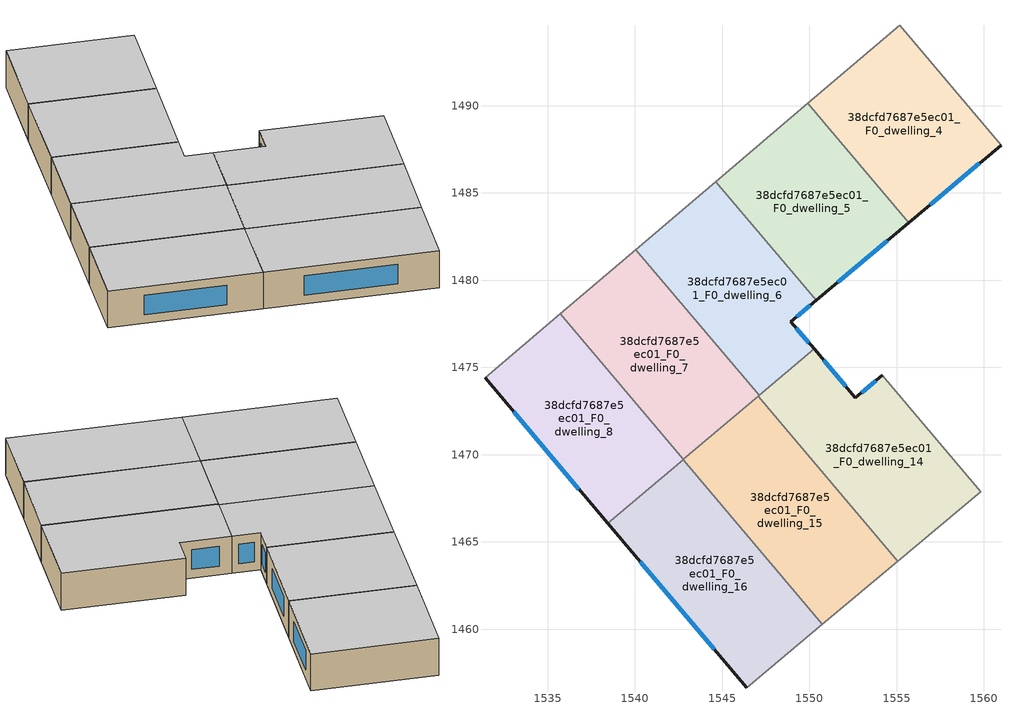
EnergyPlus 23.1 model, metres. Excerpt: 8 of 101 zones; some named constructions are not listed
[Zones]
38dcfd7687e5ec01_F0_dwelling_14
 floor ground (EU_floor_Construction): 1554.18,1474.55 1559.83,1467.87 1555.06,1463.88 1547.06,1473.35 1550.27,1476.06 1552.64,1473.25 z0
 wall outside (EU_wall_Construction): 1554.18,1474.55 1552.64,1473.25 1550.27,1476.06 z0:3
 wall to 38dcfd7687e5ec01_F0_dwelling_13 (EU_wall_Construction): 1559.83,1467.87 1554.18,1474.55 z0:3
 wall adiabatic (EU_wall_Construction): 1555.06,1463.88 1559.83,1467.87 z0:3
 wall to 38dcfd7687e5ec01_F0_dwelling_15 (EU_wall_Construction): 1547.06,1473.35 1555.06,1463.88 z0:3
 wall to 38dcfd7687e5ec01_F0_dwelling_6 (EU_wall_Construction): 1550.27,1476.06 1547.12,1473.4 z0:3
 wall to 38dcfd7687e5ec01_F0_dwelling_7 (EU_wall_Construction): 1547.12,1473.4 1547.06,1473.35 z0:3
 window (EU_Window_Construction): 1552.08,1473.91 1550.83,1475.4 / 1553.82,1474.25 1553,1473.56 z0.7:2.3
 ceiling to 38dcfd7687e5ec01_F1_dwelling_14 (EU_floor_Construction): 1559.83,1467.87 1554.18,1474.55 1552.64,1473.25 1550.27,1476.06 1547.06,1473.35 1555.06,1463.88 z3
38dcfd7687e5ec01_F0_dwelling_15
 floor ground (EU_floor_Construction): 1547.06,1473.35 1555.06,1463.88 1550.74,1460.26 1542.76,1469.71 z0
 wall adiabatic (EU_wall_Construction): 1550.74,1460.26 1555.06,1463.88 z0:3
 wall to 38dcfd7687e5ec01_F0_dwelling_16 (EU_wall_Construction): 1542.76,1469.71 1550.74,1460.26 z0:3
 wall to 38dcfd7687e5ec01_F0_dwelling_7 (EU_wall_Construction): 1547.06,1473.35 1542.79,1469.74 z0:3
 wall to 38dcfd7687e5ec01_F0_dwelling_8 (EU_wall_Construction): 1542.79,1469.74 1542.76,1469.71 z0:3
 ceiling to 38dcfd7687e5ec01_F1_dwelling_15 (EU_floor_Construction): 1555.06,1463.88 1547.06,1473.35 1542.76,1469.71 1550.74,1460.26 z3
38dcfd7687e5ec01_F0_dwelling_16
 floor ground (EU_floor_Construction): 1542.76,1469.71 1550.74,1460.26 1546.42,1456.64 1538.45,1466.07 z0
 wall outside (EU_wall_Construction): 1538.45,1466.07 1546.42,1456.64 z0:3
 wall adiabatic (EU_wall_Construction): 1546.42,1456.64 1550.74,1460.26 z0:3
 wall to 38dcfd7687e5ec01_F0_dwelling_8 (EU_wall_Construction): 1542.76,1469.71 1538.45,1466.07 z0:3
 window (EU_Window_Construction): 1540.32,1463.86 1544.55,1458.86 z0.7:2.3
 ceiling to 38dcfd7687e5ec01_F1_dwelling_16 (EU_floor_Construction): 1550.74,1460.26 1542.76,1469.71 1538.45,1466.07 1546.42,1456.64 z3
38dcfd7687e5ec01_F0_dwelling_4
 floor ground (EU_floor_Construction): 1555.18,1494.61 1560.99,1487.73 1555.7,1483.3 1549.92,1490.14 z0
 wall outside (EU_wall_Construction): 1555.7,1483.3 1560.99,1487.73 z0:3
 wall to 38dcfd7687e5ec01_F0_dwelling_3 (EU_wall_Construction): 1560.99,1487.73 1555.18,1494.61 z0:3
 wall to 38dcfd7687e5ec01_F0_dwelling_5 (EU_wall_Construction): 1549.92,1490.14 1555.7,1483.3 z0:3
 wall adiabatic (EU_wall_Construction): 1555.18,1494.61 1549.92,1490.14 z0:3
 window (EU_Window_Construction): 1556.94,1484.34 1559.75,1486.69 z0.7:2.3
 ceiling to 38dcfd7687e5ec01_F1_dwelling_4 (EU_floor_Construction): 1560.99,1487.73 1555.18,1494.61 1549.92,1490.14 1555.7,1483.3 z3
38dcfd7687e5ec01_F0_dwelling_5
 floor ground (EU_floor_Construction): 1549.92,1490.14 1555.7,1483.3 1550.39,1478.84 1544.64,1485.65 z0
 wall outside (EU_wall_Construction): 1550.39,1478.84 1555.7,1483.3 z0:3
 wall to 38dcfd7687e5ec01_F0_dwelling_6 (EU_wall_Construction): 1544.64,1485.65 1550.39,1478.84 z0:3
 wall adiabatic (EU_wall_Construction): 1549.92,1490.14 1544.64,1485.65 z0:3
 window (EU_Window_Construction): 1551.64,1479.89 1554.46,1482.25 z0.7:2.3
 ceiling to 38dcfd7687e5ec01_F1_dwelling_5 (EU_floor_Construction): 1555.7,1483.3 1549.92,1490.14 1544.64,1485.65 1550.39,1478.84 z3
38dcfd7687e5ec01_F0_dwelling_6
 floor ground (EU_floor_Construction): 1544.64,1485.65 1550.39,1478.84 1548.95,1477.63 1550.27,1476.06 1547.12,1473.39 1540.05,1481.76 z0
 wall outside (EU_wall_Construction): 1550.27,1476.06 1548.95,1477.63 1550.39,1478.84 z0:3
 wall to 38dcfd7687e5ec01_F0_dwelling_7 (EU_wall_Construction): 1540.05,1481.76 1547.12,1473.39 z0:3
 wall adiabatic (EU_wall_Construction): 1544.64,1485.65 1540.05,1481.76 z0:3
 window (EU_Window_Construction): 1549.29,1477.91 1550.05,1478.55 / 1549.96,1476.43 1549.26,1477.26 z0.7:2.3
 ceiling to 38dcfd7687e5ec01_F1_dwelling_6 (EU_floor_Construction): 1550.27,1476.06 1548.95,1477.63 1550.39,1478.84 1544.64,1485.65 1540.05,1481.76 1547.12,1473.39 z3
38dcfd7687e5ec01_F0_dwelling_7
 floor ground (EU_floor_Construction): 1540.05,1481.76 1547.12,1473.39 1542.79,1469.74 1535.74,1478.08 z0
 wall to 38dcfd7687e5ec01_F0_dwelling_8 (EU_wall_Construction): 1535.74,1478.08 1542.79,1469.74 z0:3
 wall adiabatic (EU_wall_Construction): 1540.05,1481.76 1535.74,1478.08 z0:3
 ceiling to 38dcfd7687e5ec01_F1_dwelling_7 (EU_floor_Construction): 1547.12,1473.39 1540.05,1481.76 1535.74,1478.08 1542.79,1469.74 z3
38dcfd7687e5ec01_F0_dwelling_8
 floor ground (EU_floor_Construction): 1535.74,1478.08 1542.79,1469.74 1538.45,1466.07 1531.41,1474.41 z0
 wall outside (EU_wall_Construction): 1531.41,1474.41 1538.45,1466.07 z0:3
 wall adiabatic (EU_wall_Construction): 1535.74,1478.08 1531.41,1474.41 z0:3
 window (EU_Window_Construction): 1533.06,1472.45 1536.8,1468.03 z0.7:2.3
 ceiling to 38dcfd7687e5ec01_F1_dwelling_8 (EU_floor_Construction): 1542.79,1469.74 1535.74,1478.08 1531.41,1474.41 1538.45,1466.07 z3
[HVACTEMPLATE:THERMOSTAT] Constant Heating Setpoint=20; Constant Cooling Setpoint=50
EU_HeatOnly_38dcfd7687e5ec01_F0_dwelling_0; EU_HeatOnly_38dcfd7687e5ec01_F0_dwelling_1; EU_HeatOnly_38dcfd7687e5ec01_F0_dwelling_2; EU_HeatOnly_38dcfd7687e5ec01_F0_dwelling_3; EU_HeatOnly_38dcfd7687e5ec01_F0_dwelling_4; EU_HeatOnly_38dcfd7687e5ec01_F0_dwelling_5; EU_HeatOnly_38dcfd7687e5ec01_F0_dwelling_6; EU_HeatOnly_38dcfd7687e5ec01_F0_dwelling_7; EU_HeatOnly_38dcfd7687e5ec01_F0_dwelling_8; EU_HeatOnly_38dcfd7687e5ec01_F0_dwelling_9; EU_HeatOnly_38dcfd7687e5ec01_F0_dwelling_10; EU_HeatOnly_38dcfd7687e5ec01_F0_dwelling_11; EU_HeatOnly_38dcfd7687e5ec01_F0_dwelling_12; EU_HeatOnly_38dcfd7687e5ec01_F0_dwelling_13; EU_HeatOnly_38dcfd7687e5ec01_F0_dwelling_14; EU_HeatOnly_38dcfd7687e5ec01_F0_dwelling_15; EU_HeatOnly_38dcfd7687e5ec01_F0_dwelling_16; EU_HeatOnly_38dcfd7687e5ec01_F1_dwelling_0; EU_HeatOnly_38dcfd7687e5ec01_F1_dwelling_1; EU_HeatOnly_38dcfd7687e5ec01_F1_dwelling_2; EU_HeatOnly_38dcfd7687e5ec01_F1_dwelling_3; EU_HeatOnly_38dcfd7687e5ec01_F1_dwelling_4; EU_HeatOnly_38dcfd7687e5ec01_F1_dwelling_5; EU_HeatOnly_38dcfd7687e5ec01_F1_dwelling_6; EU_HeatOnly_38dcfd7687e5ec01_F1_dwelling_7; EU_HeatOnly_38dcfd7687e5ec01_F1_dwelling_8; EU_HeatOnly_38dcfd7687e5ec01_F1_dwelling_9; EU_HeatOnly_38dcfd7687e5ec01_F1_dwelling_10; EU_HeatOnly_38dcfd7687e5ec01_F1_dwelling_11; EU_HeatOnly_38dcfd7687e5ec01_F1_dwelling_12; EU_HeatOnly_38dcfd7687e5ec01_F1_dwelling_13; EU_HeatOnly_38dcfd7687e5ec01_F1_dwelling_14; EU_HeatOnly_38dcfd7687e5ec01_F1_dwelling_15; EU_HeatOnly_38dcfd7687e5ec01_F1_dwelling_16; EU_HeatOnly_38dcfd7687e5ec01_F2_dwelling_0; EU_HeatOnly_38dcfd7687e5ec01_F2_dwelling_1; EU_HeatOnly_38dcfd7687e5ec01_F2_dwelling_2; EU_HeatOnly_38dcfd7687e5ec01_F2_dwelling_3; EU_HeatOnly_38dcfd7687e5ec01_F2_dwelling_4; EU_HeatOnly_38dcfd7687e5ec01_F2_dwelling_5; EU_HeatOnly_38dcfd7687e5ec01_F2_dwelling_6; EU_HeatOnly_38dcfd7687e5ec01_F2_dwelling_7; EU_HeatOnly_38dcfd7687e5ec01_F2_dwelling_8; EU_HeatOnly_38dcfd7687e5ec01_F2_dwelling_9; EU_HeatOnly_38dcfd7687e5ec01_F2_dwelling_10; EU_HeatOnly_38dcfd7687e5ec01_F2_dwelling_11; EU_HeatOnly_38dcfd7687e5ec01_F2_dwelling_12; EU_HeatOnly_38dcfd7687e5ec01_F2_dwelling_13; EU_HeatOnly_38dcfd7687e5ec01_F2_dwelling_14; EU_HeatOnly_38dcfd7687e5ec01_F2_dwelling_15; EU_HeatOnly_38dcfd7687e5ec01_F2_dwelling_16; EU_HeatOnly_38dcfd7687e5ec01_F3_dwelling_0; EU_HeatOnly_38dcfd7687e5ec01_F3_dwelling_1; EU_HeatOnly_38dcfd7687e5ec01_F3_dwelling_2; EU_HeatOnly_38dcfd7687e5ec01_F3_dwelling_3; EU_HeatOnly_38dcfd7687e5ec01_F3_dwelling_4; EU_HeatOnly_38dcfd7687e5ec01_F3_dwelling_5; EU_HeatOnly_38dcfd7687e5ec01_F3_dwelling_6; EU_HeatOnly_38dcfd7687e5ec01_F3_dwelling_7; EU_HeatOnly_38dcfd7687e5ec01_F3_dwelling_8; EU_HeatOnly_38dcfd7687e5ec01_F3_dwelling_9; EU_HeatOnly_38dcfd7687e5ec01_F3_dwelling_10; EU_HeatOnly_38dcfd7687e5ec01_F3_dwelling_11; EU_HeatOnly_38dcfd7687e5ec01_F3_dwelling_12; EU_HeatOnly_38dcfd7687e5ec01_F3_dwelling_13; EU_HeatOnly_38dcfd7687e5ec01_F3_dwelling_14; EU_HeatOnly_38dcfd7687e5ec01_F3_dwelling_15; EU_HeatOnly_38dcfd7687e5ec01_F3_dwelling_16; EU_HeatOnly_38dcfd7687e5ec01_F4_dwelling_0; EU_HeatOnly_38dcfd7687e5ec01_F4_dwelling_1; EU_HeatOnly_38dcfd7687e5ec01_F4_dwelling_2; EU_HeatOnly_38dcfd7687e5ec01_F4_dwelling_3; EU_HeatOnly_38dcfd7687e5ec01_F4_dwelling_4; EU_HeatOnly_38dcfd7687e5ec01_F4_dwelling_5; EU_HeatOnly_38dcfd7687e5ec01_F4_dwelling_6; EU_HeatOnly_38dcfd7687e5ec01_F4_dwelling_7; EU_HeatOnly_38dcfd7687e5ec01_F4_dwelling_8; EU_HeatOnly_38dcfd7687e5ec01_F4_dwelling_9; EU_HeatOnly_38dcfd7687e5ec01_F4_dwelling_10; EU_HeatOnly_38dcfd7687e5ec01_F4_dwelling_11; EU_HeatOnly_38dcfd7687e5ec01_F4_dwelling_12; EU_HeatOnly_38dcfd7687e5ec01_F4_dwelling_13; EU_HeatOnly_38dcfd7687e5ec01_F4_dwelling_14; EU_HeatOnly_38dcfd7687e5ec01_F4_dwelling_15; EU_HeatOnly_38dcfd7687e5ec01_F4_dwelling_16; EU_HeatOnly_38dcfd7687e5ec01_F5_dwelling_0; EU_HeatOnly_38dcfd7687e5ec01_F5_dwelling_1; EU_HeatOnly_38dcfd7687e5ec01_F5_dwelling_2; EU_HeatOnly_38dcfd7687e5ec01_F5_dwelling_3; EU_HeatOnly_38dcfd7687e5ec01_F5_dwelling_4; EU_HeatOnly_38dcfd7687e5ec01_F5_dwelling_5; EU_HeatOnly_38dcfd7687e5ec01_F5_dwelling_6; EU_HeatOnly_38dcfd7687e5ec01_F5_dwelling_7; EU_HeatOnly_38dcfd7687e5ec01_F5_dwelling_8; EU_HeatOnly_38dcfd7687e5ec01_F5_dwelling_9; EU_HeatOnly_38dcfd7687e5ec01_F5_dwelling_10; EU_HeatOnly_38dcfd7687e5ec01_F5_dwelling_11; EU_HeatOnly_38dcfd7687e5ec01_F5_dwelling_12; EU_HeatOnly_38dcfd7687e5ec01_F5_dwelling_13; EU_HeatOnly_38dcfd7687e5ec01_F5_dwelling_14; EU_HeatOnly_38dcfd7687e5ec01_F5_dwelling_15
[SCHEDULE:CONSTANT]
Name | Hourly Value
EU_AlwaysOn | 1
EU_CoolingOff | 0
[SCHEDULE:FILE] Column Number=1; Rows to Skip at Top=0; Number of Hours of Data=8760; Column Separator=Comma; Interpolate to Timestep=No; Minutes per Item=60; Adjust Schedule for Daylight Savings=Yes
Name | File
EU_Step8_GainSchedule_38dcfd7687e5ec01_F1_dwelling_10_f000 | ../../schedules/38dcfd7687e5ec01/38dcfd7687e5ec01_F1_dwelling_10_f000_gain.csv
EU_Step8_GainSchedule_38dcfd7687e5ec01_F1_dwelling_11_f000 | ../../schedules/38dcfd7687e5ec01/38dcfd7687e5ec01_F1_dwelling_11_f000_gain.csv
EU_Step8_GainSchedule_38dcfd7687e5ec01_F1_dwelling_12_f000 | ../../schedules/38dcfd7687e5ec01/38dcfd7687e5ec01_F1_dwelling_12_f000_gain.csv
EU_Step8_GainSchedule_38dcfd7687e5ec01_F1_dwelling_13_f000 | ../../schedules/38dcfd7687e5ec01/38dcfd7687e5ec01_F1_dwelling_13_f000_gain.csv
EU_Step8_GainSchedule_38dcfd7687e5ec01_F1_dwelling_14_f000 | ../../schedules/38dcfd7687e5ec01/38dcfd7687e5ec01_F1_dwelling_14_f000_gain.csv
EU_Step8_GainSchedule_38dcfd7687e5ec01_F1_dwelling_15_f000 | ../../schedules/38dcfd7687e5ec01/38dcfd7687e5ec01_F1_dwelling_15_f000_gain.csv
EU_Step8_GainSchedule_38dcfd7687e5ec01_F1_dwelling_16_f000 | ../../schedules/38dcfd7687e5ec01/38dcfd7687e5ec01_F1_dwelling_16_f000_gain.csv
EU_Step8_GainSchedule_38dcfd7687e5ec01_F2_dwelling_16_f000 | ../../schedules/38dcfd7687e5ec01/38dcfd7687e5ec01_F2_dwelling_16_f000_gain.csv
EU_Step8_GainSchedule_38dcfd7687e5ec01_F3_dwelling_0_f000 | ../../schedules/38dcfd7687e5ec01/38dcfd7687e5ec01_F3_dwelling_0_f000_gain.csv
EU_Step8_GainSchedule_38dcfd7687e5ec01_F3_dwelling_1_f000 | ../../schedules/38dcfd7687e5ec01/38dcfd7687e5ec01_F3_dwelling_1_f000_gain.csv
EU_Step8_GainSchedule_38dcfd7687e5ec01_F3_dwelling_2_f000 | ../../schedules/38dcfd7687e5ec01/38dcfd7687e5ec01_F3_dwelling_2_f000_gain.csv
EU_Step8_GainSchedule_38dcfd7687e5ec01_F3_dwelling_3_f000 | ../../schedules/38dcfd7687e5ec01/38dcfd7687e5ec01_F3_dwelling_3_f000_gain.csv
EU_Step8_GainSchedule_38dcfd7687e5ec01_F3_dwelling_4_f000 | ../../schedules/38dcfd7687e5ec01/38dcfd7687e5ec01_F3_dwelling_4_f000_gain.csv
EU_Step8_GainSchedule_38dcfd7687e5ec01_F3_dwelling_5_f000 | ../../schedules/38dcfd7687e5ec01/38dcfd7687e5ec01_F3_dwelling_5_f000_gain.csv
EU_Step8_GainSchedule_38dcfd7687e5ec01_F3_dwelling_6_f000 | ../../schedules/38dcfd7687e5ec01/38dcfd7687e5ec01_F3_dwelling_6_f000_gain.csv
EU_Step8_GainSchedule_38dcfd7687e5ec01_F3_dwelling_7_f000 | ../../schedules/38dcfd7687e5ec01/38dcfd7687e5ec01_F3_dwelling_7_f000_gain.csv
EU_Step8_GainSchedule_38dcfd7687e5ec01_F3_dwelling_8_f000 | ../../schedules/38dcfd7687e5ec01/38dcfd7687e5ec01_F3_dwelling_8_f000_gain.csv
EU_Step8_GainSchedule_38dcfd7687e5ec01_F3_dwelling_9_f000 | ../../schedules/38dcfd7687e5ec01/38dcfd7687e5ec01_F3_dwelling_9_f000_gain.csv
EU_Step8_GainSchedule_38dcfd7687e5ec01_F3_dwelling_10_f000 | ../../schedules/38dcfd7687e5ec01/38dcfd7687e5ec01_F3_dwelling_10_f000_gain.csv
EU_Step8_GainSchedule_38dcfd7687e5ec01_F3_dwelling_11_f000 | ../../schedules/38dcfd7687e5ec01/38dcfd7687e5ec01_F3_dwelling_11_f000_gain.csv
EU_Step8_GainSchedule_38dcfd7687e5ec01_F3_dwelling_12_f000 | ../../schedules/38dcfd7687e5ec01/38dcfd7687e5ec01_F3_dwelling_12_f000_gain.csv
EU_Step8_GainSchedule_38dcfd7687e5ec01_F3_dwelling_13_f000 | ../../schedules/38dcfd7687e5ec01/38dcfd7687e5ec01_F3_dwelling_13_f000_gain.csv
EU_Step8_GainSchedule_38dcfd7687e5ec01_F3_dwelling_14_f000 | ../../schedules/38dcfd7687e5ec01/38dcfd7687e5ec01_F3_dwelling_14_f000_gain.csv
EU_Step8_GainSchedule_38dcfd7687e5ec01_F3_dwelling_15_f000 | ../../schedules/38dcfd7687e5ec01/38dcfd7687e5ec01_F3_dwelling_15_f000_gain.csv
EU_Step8_GainSchedule_38dcfd7687e5ec01_F3_dwelling_16_f000 | ../../schedules/38dcfd7687e5ec01/38dcfd7687e5ec01_F3_dwelling_16_f000_gain.csv
EU_Step8_GainSchedule_38dcfd7687e5ec01_F5_dwelling_13_f000 | ../../schedules/38dcfd7687e5ec01/38dcfd7687e5ec01_F5_dwelling_13_f000_gain.csv
EU_Step8_GainSchedule_38dcfd7687e5ec01_F5_dwelling_14_f000 | ../../schedules/38dcfd7687e5ec01/38dcfd7687e5ec01_F5_dwelling_14_f000_gain.csv
EU_Step8_GainSchedule_38dcfd7687e5ec01_F5_dwelling_15_f000 | ../../schedules/38dcfd7687e5ec01/38dcfd7687e5ec01_F5_dwelling_15_f000_gain.csv
